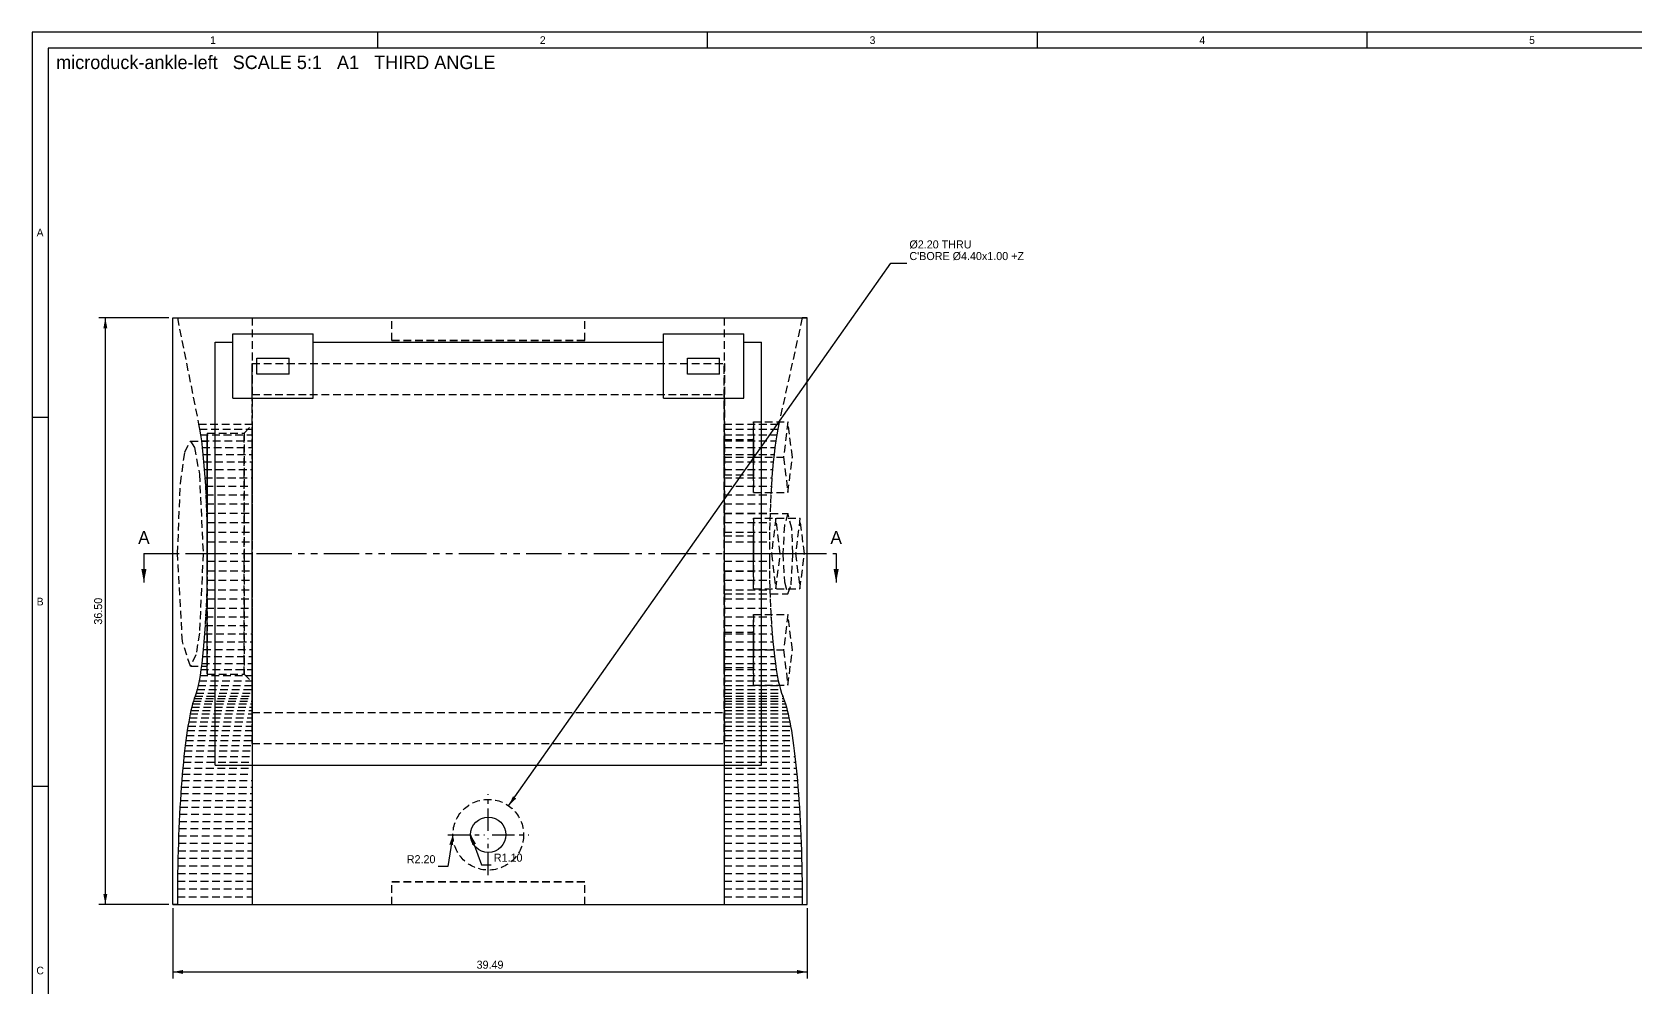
# Model space of a CAD drawing. Header units: millimetres. Extents: x 5 to 848, y 5 to 589.
# Drawn here: x 5 to 504.1, y 291.6 to 589 of the extents above; entities that cross this region are included whole.
import ezdxf
from ezdxf.enums import TextEntityAlignment as Align

# ---------------------------------------------------------------- set-up
doc = ezdxf.new("R2010")
doc.units = ezdxf.units.MM
for name, pattern in [('CENTER', [11.2, 7, -1.4, 1.4, -1.4]), ('HIDDEN', [3.6, 2.4, -1.2]), ('PHANTOM', [21, 11, -2, 2, -2, 2, -2])]:
    doc.linetypes.add(name, pattern=pattern)
for name, color, linetype in [('CENTER', 4, 'CENTER'), ('CUT', 1, 'PHANTOM'), ('CUTTHIN', 1, 'PHANTOM'), ('DIM', 3, 'CONTINUOUS'), ('FRAME', 7, 'CONTINUOUS'), ('HIDDEN', 8, 'HIDDEN'), ('TEXT', 3, 'CONTINUOUS'), ('TITLE', 7, 'CONTINUOUS'), ('VISIBLE', 7, 'CONTINUOUS')]:
    doc.layers.add(name, color=color, linetype=linetype)

msp = doc.modelspace()

# ---------------------------------------------------------------- linework, layer by layer
at = {"layer": 'CENTER'}
for p, q in [((146.98, 340.4575), (146.98, 351.8575)), ((134.38, 339.2575), (145.78, 339.2575)), ((146.98, 326.6575), (146.98, 338.0575)), ((148.18, 339.2575), (159.58, 339.2575))]:
    msp.add_line(p, q, dxfattribs=at)
at = {"layer": 'CUT'}
for p, q in [((39.8, 426.7475), (53.8, 426.7475)), ((39.8, 426.7475), (39.8, 417.7475)), ((241.25, 426.7475), (255.25, 426.7475)), ((255.25, 426.7475), (255.25, 417.7475))]:
    msp.add_line(p, q, dxfattribs=at)
for points in [[(39.8, 417.7475), (40.598, 421.9475), (39.002, 421.9475)], [(255.25, 417.7475), (256.048, 421.9475), (254.452, 421.9475)]]:
    msp.add_solid(points, dxfattribs=at)
at = {"layer": 'CUTTHIN'}
msp.add_line((53.8, 426.7475), (241.25, 426.7475), dxfattribs=at)
at = {"layer": 'DIM'}
for p, q in [((153.315431, 348.249847), (272.25, 517.0625)), ((272.25, 517.0625), (277.25, 517.0625)), ((47.6, 500.0625), (25.8, 500.0625)), ((27.8, 317.5625), (27.8, 500.0625)), ((135.98, 339.2575), (134.342565, 329.39247)), ((141.48, 339.2575), (144.905601, 329.862541)), ((144.905601, 329.862541), (147.905601, 329.862541)), ((134.342565, 329.39247), (131.342565, 329.39247)), ((47.6, 317.5625), (25.8, 317.5625)), ((48.8, 316.3625), (48.8, 294.5625)), ((246.25, 316.3625), (246.25, 294.5625)), ((48.8, 296.5625), (246.25, 296.5625))]:
    msp.add_line(p, q, dxfattribs=at)
for points in [[(27.8, 500.0625), (27.192, 496.8625), (28.408, 496.8625)], [(153.315431, 348.249847), (155.655497, 350.515626), (154.661434, 351.21598)], [(135.98, 339.2575), (134.856227, 336.200247), (136.055815, 336.001135)], [(141.48, 339.2575), (142.004979, 336.042837), (143.147406, 336.45939)], [(27.8, 317.5625), (28.408, 320.7625), (27.192, 320.7625)], [(48.8, 296.5625), (52, 295.9545), (52, 297.1705)], [(246.25, 296.5625), (243.05, 297.1705), (243.05, 295.9545)]]:
    msp.add_solid(points, dxfattribs=at)
at = {"layer": 'FRAME'}
for p, q in [((831, 584), (10, 584)), ((10, 584), (10, 10))]:
    msp.add_line(p, q, dxfattribs=at)
at = {"layer": 'HIDDEN'}
for p, q in [((48.8, 500.0625), (50.218779, 500.0625)), ((50.218779, 500.0625), (56.846062, 466.990478)), ((50.218779, 500.0625), (73.53, 500.0625)), ((73.53, 500.0625), (116.98, 500.0625)), ((73.53, 500.0625), (73.53, 485.8575)), ((73.53, 500.0625), (73.53, 466.990478)), ((116.98, 493.0625), (116.98, 500.0625)), ((116.98, 493.0625), (116.98, 500.0625)), ((116.98, 500.0625), (176.98, 500.0625)), ((176.98, 493.0625), (176.98, 500.0625)), ((176.98, 500.0625), (220.43, 500.0625)), ((176.98, 493.0625), (176.98, 500.0625)), ((220.43, 500.0625), (220.43, 485.8575)), ((220.43, 500.0625), (220.43, 466.990478)), ((220.43, 500.0625), (244.686421, 500.0625)), ((244.686421, 500.0625), (237.382757, 466.990478)), ((246.25, 500.0625), (244.686421, 500.0625)), ((67.48, 492.543556), (67.48, 495.0625)), ((92.48, 492.543556), (92.48, 495.0625)), ((201.48, 492.543556), (201.48, 495.0625)), ((226.48, 492.543556), (226.48, 495.0625)), ((67.48, 475.0625), (67.48, 492.543556)), ((92.48, 475.0625), (92.48, 492.543556)), ((176.98, 493.0625), (116.98, 493.0625)), ((116.98, 493.0625), (176.98, 493.0625)), ((201.48, 475.0625), (201.48, 492.543556)), ((226.48, 475.0625), (226.48, 492.543556)), ((73.48, 485.8575), (73.53, 485.8575)), ((73.48, 476.2225), (73.48, 485.8575)), ((73.48, 485.8575), (73.53, 485.8575)), ((73.48, 485.8575), (73.48, 452.438487)), ((73.53, 485.8575), (220.43, 485.8575)), ((73.53, 452.514649), (73.53, 485.8575)), ((220.43, 432.215221), (220.43, 485.8575)), ((220.43, 485.8575), (220.48, 485.8575)), ((220.43, 485.8575), (220.48, 485.8575)), ((220.48, 476.2225), (220.48, 485.8575)), ((220.48, 485.8575), (220.48, 432.215221)), ((73.48, 476.2225), (220.48, 476.2225)), ((73.48, 377.2725), (73.48, 476.2225)), ((220.48, 377.2725), (220.48, 476.2225)), ((56.846062, 466.990478), (57.137524, 465.423569)), ((56.846062, 466.990478), (73.53, 466.990478)), ((57.137524, 465.423569), (57.416808, 463.693041)), ((57.137524, 465.423569), (73.53, 465.423569)), ((59.48, 389.2475), (59.48, 464.2475)), ((59.48, 464.2475), (59.48, 426.7475)), ((59.48, 464.2475), (70.98, 464.2475)), ((70.98, 464.2475), (73.53, 466.7475)), ((70.98, 389.2475), (70.98, 464.2475)), ((70.98, 464.2475), (70.98, 426.7475)), ((73.53, 466.990478), (73.53, 465.423569)), ((73.53, 452.514649), (73.53, 466.7475)), ((73.53, 466.7475), (73.53, 426.7475)), ((73.53, 465.423569), (73.53, 463.693041)), ((220.43, 466.990478), (220.43, 465.423569)), ((220.43, 466.990478), (237.382757, 466.990478)), ((220.43, 465.423569), (220.43, 463.693041)), ((220.43, 465.423569), (237.061549, 465.423569)), ((229.48, 445.7475), (229.48, 467.7475)), ((229.48, 467.7475), (229.48, 456.7475)), ((229.48, 467.7475), (240.233972, 467.7475)), ((237.061549, 465.423569), (236.753762, 463.693041)), ((237.382757, 466.990478), (237.061549, 465.423569)), ((240.233972, 467.7475), (238.858022, 456.7475)), ((241.609922, 456.7475), (240.233972, 467.7475)), ((52.535255, 458.28141), (54.258894, 461.7475)), ((54.258894, 461.7475), (55.570954, 459.783417)), ((54.258894, 461.7475), (59.48, 461.7475)), ((55.570954, 459.783417), (57.067933, 451.496237)), ((57.416808, 463.693041), (57.682732, 461.806215)), ((57.416808, 463.693041), (73.53, 463.693041)), ((57.682732, 461.806215), (57.934172, 459.771074)), ((57.682732, 461.806215), (73.53, 461.806215)), ((57.934172, 459.771074), (58.170063, 457.596227)), ((57.934172, 459.771074), (73.53, 459.771074)), ((59.48, 391.7475), (59.48, 461.7475)), ((59.48, 461.7475), (59.48, 426.7475)), ((73.53, 463.693041), (73.53, 461.806215)), ((73.53, 461.806215), (73.53, 459.771074)), ((73.53, 459.771074), (73.53, 457.596227)), ((220.43, 463.693041), (220.43, 461.806215)), ((220.43, 463.693041), (236.753762, 463.693041)), ((220.43, 451.2475), (220.43, 462.2475)), ((220.43, 462.2475), (220.43, 456.7475)), ((220.43, 462.2475), (229.48, 462.2475)), ((220.43, 461.806215), (220.43, 459.771074)), ((220.43, 461.806215), (236.460697, 461.806215)), ((220.43, 459.771074), (220.43, 457.596227)), ((220.43, 459.771074), (236.183596, 459.771074)), ((229.48, 451.2475), (229.48, 462.2475)), ((229.48, 462.2475), (229.48, 456.7475)), ((236.183596, 459.771074), (235.923629, 457.596227)), ((236.460697, 461.806215), (236.183596, 459.771074)), ((236.753762, 463.693041), (236.460697, 461.806215)), ((51.153005, 448.569643), (52.535255, 458.28141)), ((58.170063, 457.596227), (58.389408, 455.290875)), ((58.170063, 457.596227), (73.53, 457.596227)), ((58.389408, 455.290875), (58.59128, 452.864771)), ((58.389408, 455.290875), (73.53, 455.290875)), ((73.53, 457.596227), (73.53, 455.290875)), ((73.53, 455.290875), (73.53, 452.864771)), ((220.43, 457.596227), (220.43, 455.290875)), ((220.43, 457.596227), (235.923629, 457.596227)), ((220.43, 456.7475), (220.43, 451.2475)), ((220.43, 456.7475), (229.48, 456.7475)), ((220.43, 455.290875), (220.43, 452.864771)), ((220.43, 455.290875), (235.681897, 455.290875)), ((229.48, 456.7475), (229.48, 445.7475)), ((229.48, 456.7475), (229.48, 451.2475)), ((229.48, 456.7475), (238.858022, 456.7475)), ((235.681897, 455.290875), (235.459423, 452.864771)), ((235.923629, 457.596227), (235.681897, 455.290875)), ((238.858022, 456.7475), (240.233972, 445.7475)), ((240.233972, 445.7475), (241.609922, 456.7475)), ((57.067933, 451.496237), (58.231475, 426.7475)), ((58.59128, 452.864771), (58.774823, 450.328178)), ((58.59128, 452.864771), (73.53, 452.864771)), ((58.774823, 450.328178), (58.939261, 447.691827)), ((58.774823, 450.328178), (73.53, 450.328178)), ((73.53, 452.514649), (73.48, 452.438487)), ((73.48, 401.056513), (73.48, 452.438487)), ((73.53, 452.864771), (73.53, 450.328178)), ((73.53, 450.328178), (73.53, 447.691827)), ((220.43, 452.864771), (220.43, 450.328178)), ((220.43, 452.864771), (235.459423, 452.864771)), ((220.43, 451.2475), (229.48, 451.2475)), ((220.43, 450.328178), (220.43, 447.691827)), ((220.43, 450.328178), (235.257148, 450.328178)), ((235.257148, 450.328178), (235.075927, 447.691827)), ((235.459423, 452.864771), (235.257148, 450.328178)), ((50.286313, 426.7475), (51.153005, 448.569643)), ((58.939261, 447.691827), (59.0839, 444.966871)), ((58.939261, 447.691827), (73.53, 447.691827)), ((59.0839, 444.966871), (59.208126, 442.164839)), ((59.0839, 444.966871), (73.53, 444.966871)), ((73.53, 447.691827), (73.53, 444.966871)), ((73.53, 444.966871), (73.53, 442.164839)), ((220.43, 447.691827), (220.43, 444.966871)), ((220.43, 447.691827), (235.075927, 447.691827)), ((220.43, 444.966871), (220.43, 442.164839)), ((220.43, 444.966871), (234.916526, 444.966871)), ((229.48, 445.7475), (240.233972, 445.7475)), ((234.916526, 444.966871), (234.779622, 442.164839)), ((235.075927, 447.691827), (234.916526, 444.966871)), ((59.208126, 442.164839), (59.311414, 439.297584)), ((59.208126, 442.164839), (73.53, 442.164839)), ((59.311414, 439.297584), (59.393328, 436.377236)), ((59.311414, 439.297584), (73.53, 439.297584)), ((73.53, 442.164839), (73.53, 439.297584)), ((73.53, 439.297584), (73.53, 436.377236)), ((220.43, 442.164839), (220.43, 439.297584)), ((220.43, 442.164839), (234.779622, 442.164839)), ((220.43, 439.297584), (220.43, 436.377236)), ((220.43, 439.297584), (234.665792, 439.297584)), ((234.665792, 439.297584), (234.575518, 436.377236)), ((234.779622, 442.164839), (234.665792, 439.297584)), ((59.393328, 436.377236), (59.453521, 433.416149)), ((59.393328, 436.377236), (73.53, 436.377236)), ((73.53, 436.377236), (73.53, 433.416149)), ((220.43, 414.2475), (220.43, 439.2475)), ((220.43, 439.2475), (220.43, 426.7475)), ((220.43, 439.2475), (240.233972, 439.2475)), ((220.43, 436.377236), (220.43, 433.416149)), ((220.43, 436.377236), (234.575518, 436.377236)), ((229.48, 415.7475), (229.48, 437.7475)), ((229.48, 437.7475), (229.48, 426.7475)), ((229.48, 415.7475), (229.48, 437.7475)), ((229.48, 437.7475), (229.48, 426.7475)), ((229.48, 437.7475), (243.986562, 437.7475)), ((229.48, 437.7475), (236.481381, 437.7475)), ((234.575518, 436.377236), (234.509182, 433.416149)), ((236.481382, 437.7475), (235.105432, 426.7475)), ((237.857331, 426.7475), (236.481382, 437.7475)), ((239.128354, 435.586335), (238.670393, 426.7475)), ((240.233972, 439.2475), (239.128354, 435.586335)), ((241.456428, 434.541123), (240.233972, 439.2475)), ((241.797551, 426.7475), (241.456428, 434.541123)), ((243.986563, 437.7475), (242.610613, 426.7475)), ((245.362512, 426.7475), (243.986563, 437.7475)), ((59.453521, 433.416149), (59.48, 430.426851)), ((59.453521, 433.416149), (73.53, 433.416149)), ((59.48, 430.426851), (59.48, 424.41427)), ((59.48, 430.426851), (73.53, 430.426851)), ((73.53, 433.416149), (73.53, 430.426851)), ((73.53, 430.426851), (73.53, 424.41427)), ((220.43, 433.416149), (220.43, 430.426851)), ((220.43, 433.416149), (234.509182, 433.416149)), ((220.43, 432.215221), (220.43, 432.2475)), ((220.43, 432.2475), (220.43, 426.7475)), ((220.43, 421.2475), (220.43, 432.2475)), ((220.43, 432.2475), (220.43, 426.7475)), ((220.43, 432.2475), (229.48, 432.2475)), ((220.43, 432.2475), (229.48, 432.2475)), ((220.43, 432.215221), (220.48, 432.215221)), ((220.43, 430.426851), (220.43, 424.41427)), ((220.43, 430.426851), (234.48, 430.426851)), ((220.48, 421.279779), (220.48, 432.215221)), ((229.48, 421.2475), (229.48, 432.2475)), ((229.48, 432.2475), (229.48, 426.7475)), ((229.48, 421.2475), (229.48, 432.2475)), ((229.48, 432.2475), (229.48, 426.7475)), ((234.509182, 433.416149), (234.48, 430.426851)), ((234.48, 430.426851), (234.48, 424.41427)), ((51.78203, 399.383398), (50.286313, 426.7475)), ((58.231475, 426.7475), (57.067933, 401.998763)), ((58.231475, 426.7475), (59.48, 426.7475)), ((59.48, 424.41427), (59.473386, 421.416423)), ((59.48, 426.7475), (59.48, 391.7475)), ((59.48, 426.7475), (59.48, 389.2475)), ((59.48, 426.7475), (70.98, 426.7475)), ((59.48, 424.41427), (73.53, 424.41427)), ((70.98, 426.7475), (70.98, 389.2475)), ((70.98, 426.7475), (73.53, 426.7475)), ((73.53, 426.7475), (73.53, 386.7475)), ((73.53, 424.41427), (73.53, 421.416423)), ((220.43, 426.7475), (220.43, 421.2475)), ((220.43, 426.7475), (220.43, 414.2475)), ((220.43, 426.7475), (220.43, 421.2475)), ((220.43, 426.7475), (238.670393, 426.7475)), ((220.43, 426.7475), (229.48, 426.7475)), ((220.43, 426.7475), (229.48, 426.7475)), ((220.43, 424.41427), (220.43, 421.416423)), ((220.43, 424.41427), (234.48, 424.41427)), ((229.48, 426.7475), (229.48, 415.7475)), ((229.48, 426.7475), (229.48, 415.7475)), ((229.48, 426.7475), (229.48, 421.2475)), ((229.48, 426.7475), (229.48, 421.2475)), ((229.48, 426.7475), (242.610613, 426.7475)), ((229.48, 426.7475), (235.105432, 426.7475)), ((234.48, 424.41427), (234.487289, 421.416423)), ((235.105432, 426.7475), (236.481382, 415.7475)), ((236.481382, 415.7475), (237.857331, 426.7475)), ((238.670393, 426.7475), (239.128354, 417.908665)), ((241.208848, 416.974606), (241.797551, 426.7475)), ((242.610613, 426.7475), (243.986563, 415.7475)), ((243.986563, 415.7475), (245.362512, 426.7475)), ((59.473386, 421.416423), (59.42302, 418.44113)), ((59.473386, 421.416423), (73.53, 421.416423)), ((73.53, 421.416423), (73.53, 418.44113)), ((220.43, 421.416423), (220.43, 418.44113)), ((220.43, 421.416423), (234.487289, 421.416423)), ((220.43, 421.2475), (220.43, 421.279779)), ((220.43, 367.6375), (220.43, 421.279779)), ((220.43, 421.279779), (220.48, 421.279779)), ((220.43, 421.2475), (229.48, 421.2475)), ((220.43, 421.2475), (229.48, 421.2475)), ((220.48, 421.279779), (220.48, 367.6375)), ((234.487289, 421.416423), (234.542795, 418.44113)), ((59.350808, 415.500976), (59.257055, 412.608401)), ((59.42302, 418.44113), (59.350808, 415.500976)), ((59.350808, 415.500976), (73.53, 415.500976)), ((59.42302, 418.44113), (73.53, 418.44113)), ((73.53, 418.44113), (73.53, 415.500976)), ((73.53, 415.500976), (73.53, 412.608401)), ((220.43, 418.44113), (220.43, 415.500976)), ((220.43, 418.44113), (234.542795, 418.44113)), ((220.43, 415.500976), (220.43, 412.608401)), ((220.43, 415.500976), (234.622377, 415.500976)), ((229.48, 415.7475), (243.986563, 415.7475)), ((229.48, 415.7475), (236.481382, 415.7475)), ((234.542795, 418.44113), (234.622377, 415.500976)), ((234.622377, 415.500976), (234.725699, 412.608401)), ((239.128354, 417.908665), (240.233972, 414.2475)), ((240.233972, 414.2475), (241.208848, 416.974606)), ((59.142156, 409.775641), (59.0066, 407.014681)), ((59.257055, 412.608401), (59.142156, 409.775641)), ((59.142156, 409.775641), (73.53, 409.775641)), ((59.257055, 412.608401), (73.53, 412.608401)), ((73.53, 412.608401), (73.53, 409.775641)), ((73.53, 409.775641), (73.53, 407.014681)), ((220.43, 414.2475), (240.233972, 414.2475)), ((220.43, 412.608401), (220.43, 409.775641)), ((220.43, 412.608401), (234.725699, 412.608401)), ((220.43, 409.775641), (220.43, 407.014681)), ((220.43, 409.775641), (234.852324, 409.775641)), ((234.725699, 412.608401), (234.852324, 409.775641)), ((234.852324, 409.775641), (235.001716, 407.014681)), ((58.850958, 404.3372), (58.675889, 401.754525)), ((59.0066, 407.014681), (58.850958, 404.3372)), ((58.850958, 404.3372), (73.53, 404.3372)), ((59.0066, 407.014681), (73.53, 407.014681)), ((73.53, 407.014681), (73.53, 404.3372)), ((73.53, 404.3372), (73.53, 401.754525)), ((220.43, 407.014681), (220.43, 404.3372)), ((220.43, 407.014681), (235.001716, 407.014681)), ((220.43, 404.3372), (220.43, 401.754525)), ((220.43, 404.3372), (235.173242, 404.3372)), ((229.48, 385.7475), (229.48, 407.7475)), ((229.48, 407.7475), (229.48, 396.7475)), ((229.48, 407.7475), (240.233972, 407.7475)), ((235.001716, 407.014681), (235.173242, 404.3372)), ((235.173242, 404.3372), (235.366178, 401.754525)), ((240.233972, 407.7475), (238.858022, 396.7475)), ((241.609922, 396.7475), (240.233972, 407.7475)), ((54.258894, 391.7475), (51.78203, 399.383398)), ((57.067933, 401.998763), (55.982532, 395.21359)), ((58.675889, 401.754525), (58.482135, 399.277583)), ((58.675889, 401.754525), (73.53, 401.754525)), ((73.48, 401.056513), (73.48, 367.6375)), ((73.48, 401.056513), (73.53, 400.980351)), ((73.53, 401.754525), (73.53, 399.277583)), ((73.53, 386.7475), (73.53, 400.980351)), ((73.53, 367.6375), (73.53, 400.980351)), ((220.43, 391.2475), (220.43, 402.2475)), ((220.43, 402.2475), (220.43, 396.7475)), ((220.43, 402.2475), (229.48, 402.2475)), ((220.43, 401.754525), (220.43, 399.277583)), ((220.43, 401.754525), (235.366178, 401.754525)), ((229.48, 391.2475), (229.48, 402.2475)), ((229.48, 402.2475), (229.48, 396.7475)), ((235.366178, 401.754525), (235.579707, 399.277583)), ((55.982532, 395.21359), (54.258894, 391.7475)), ((58.041922, 394.682318), (57.797326, 392.583437)), ((58.270514, 396.916851), (58.041922, 394.682318)), ((58.041922, 394.682318), (73.53, 394.682318)), ((58.482135, 399.277583), (58.270514, 396.916851)), ((58.270514, 396.916851), (73.53, 396.916851)), ((58.482135, 399.277583), (73.53, 399.277583)), ((73.53, 399.277583), (73.53, 396.916851)), ((73.53, 396.916851), (73.53, 394.682318)), ((73.53, 394.682318), (73.53, 392.583437)), ((220.43, 399.277583), (220.43, 396.916851)), ((220.43, 399.277583), (235.579707, 399.277583)), ((220.43, 396.916851), (220.43, 394.682318)), ((220.43, 396.916851), (235.812926, 396.916851)), ((220.43, 396.7475), (220.43, 391.2475)), ((220.43, 396.7475), (229.48, 396.7475)), ((220.43, 394.682318), (220.43, 392.583437)), ((220.43, 394.682318), (236.064848, 394.682318)), ((229.48, 396.7475), (229.48, 385.7475)), ((229.48, 396.7475), (229.48, 391.2475)), ((229.48, 396.7475), (238.858022, 396.7475)), ((235.579707, 399.277583), (235.812926, 396.916851)), ((235.812926, 396.916851), (236.064848, 394.682318)), ((236.064848, 394.682318), (236.334408, 392.583437)), ((238.858022, 396.7475), (240.233972, 385.7475)), ((240.233972, 385.7475), (241.609922, 396.7475)), ((54.258894, 391.7475), (59.48, 391.7475)), ((57.53776, 390.629086), (57.264324, 388.827533)), ((57.797326, 392.583437), (57.53776, 390.629086)), ((57.53776, 390.629086), (73.53, 390.629086)), ((57.797326, 392.583437), (73.53, 392.583437)), ((73.53, 392.583437), (73.53, 390.629086)), ((73.53, 390.629086), (73.53, 388.827533)), ((220.43, 392.583437), (220.43, 390.629086)), ((220.43, 392.583437), (236.334408, 392.583437)), ((220.43, 391.2475), (229.48, 391.2475)), ((220.43, 390.629086), (220.43, 388.827533)), ((220.43, 390.629086), (236.620464, 390.629086)), ((236.334408, 392.583437), (236.620464, 390.629086)), ((236.620464, 390.629086), (236.921808, 388.827533)), ((56.372619, 384.412458), (56.055777, 383.291383)), ((56.680518, 385.71263), (56.372619, 384.412458)), ((56.372619, 384.412458), (73.53, 384.412458)), ((56.978173, 387.1864), (56.680518, 385.71263)), ((56.680518, 385.71263), (73.53, 385.71263)), ((57.264324, 388.827533), (56.978173, 387.1864)), ((56.978173, 387.1864), (73.53, 387.1864)), ((57.264324, 388.827533), (73.53, 388.827533)), ((59.48, 389.2475), (70.98, 389.2475)), ((70.98, 389.2475), (73.53, 386.7475)), ((73.53, 388.827533), (73.53, 387.1864)), ((73.53, 387.1864), (73.53, 385.71263)), ((73.53, 385.71263), (73.53, 384.412458)), ((73.53, 384.412458), (73.53, 383.291383)), ((220.43, 388.827533), (220.43, 387.1864)), ((220.43, 388.827533), (236.921808, 388.827533)), ((220.43, 387.1864), (220.43, 385.71263)), ((220.43, 387.1864), (237.237163, 387.1864)), ((220.43, 385.71263), (220.43, 384.412458)), ((220.43, 385.71263), (237.565197, 385.71263)), ((220.43, 384.412458), (220.43, 383.291383)), ((220.43, 384.412458), (237.904521, 384.412458)), ((229.48, 385.7475), (240.233972, 385.7475)), ((236.921808, 388.827533), (237.237163, 387.1864)), ((237.237163, 387.1864), (237.565197, 385.71263)), ((237.565197, 385.71263), (237.904521, 384.412458)), ((237.904521, 384.412458), (238.253699, 383.291383)), ((54.956777, 379.956226), (54.705623, 378.996111)), ((55.211665, 380.83667), (54.956777, 379.956226)), ((54.956777, 379.956226), (73.53, 379.956226)), ((55.46996, 381.636318), (55.211665, 380.83667)), ((55.211665, 380.83667), (73.53, 380.83667)), ((55.731334, 382.354149), (55.46996, 381.636318)), ((55.46996, 381.636318), (73.53, 381.636318)), ((56.055777, 383.291383), (55.731334, 382.354149)), ((55.731334, 382.354149), (73.53, 382.354149)), ((56.055777, 383.291383), (73.53, 383.291383)), ((73.53, 383.291383), (73.53, 382.354149)), ((73.53, 382.354149), (73.53, 381.636318)), ((73.53, 381.636318), (73.53, 380.83667)), ((73.53, 380.83667), (73.53, 379.956226)), ((73.53, 379.956226), (73.53, 378.996111)), ((220.43, 383.291383), (220.43, 382.354149)), ((220.43, 383.291383), (238.253699, 383.291383)), ((220.43, 382.354149), (220.43, 381.636318)), ((220.43, 382.354149), (238.611255, 382.354149)), ((220.43, 381.636318), (220.43, 380.83667)), ((220.43, 381.636318), (238.899304, 381.636318)), ((220.43, 380.83667), (220.43, 379.956226)), ((220.43, 380.83667), (239.183961, 380.83667)), ((220.43, 379.956226), (220.43, 378.996111)), ((220.43, 379.956226), (239.464863, 379.956226)), ((238.253699, 383.291383), (238.611255, 382.354149)), ((238.611255, 382.354149), (238.899304, 381.636318)), ((238.899304, 381.636318), (239.183961, 380.83667)), ((239.183961, 380.83667), (239.464863, 379.956226)), ((239.464863, 379.956226), (239.74165, 378.996111)), ((53.74467, 374.38495), (53.516882, 373.046845)), ((53.977738, 375.650497), (53.74467, 374.38495)), ((53.74467, 374.38495), (73.53, 374.38495)), ((54.215791, 376.841871), (53.977738, 375.650497)), ((53.977738, 375.650497), (73.53, 375.650497)), ((54.458522, 377.957551), (54.215791, 376.841871)), ((54.215791, 376.841871), (73.53, 376.841871)), ((54.705623, 378.996111), (54.458522, 377.957551)), ((54.458522, 377.957551), (73.53, 377.957551)), ((54.705623, 378.996111), (73.53, 378.996111)), ((73.48, 377.2725), (220.48, 377.2725)), ((73.48, 367.6375), (73.48, 377.2725)), ((73.53, 378.996111), (73.53, 377.957551)), ((73.53, 377.957551), (73.53, 376.841871)), ((73.53, 376.841871), (73.53, 375.650497)), ((73.53, 375.650497), (73.53, 374.38495)), ((73.53, 374.38495), (73.53, 373.046845)), ((220.43, 378.996111), (220.43, 377.957551)), ((220.43, 378.996111), (239.74165, 378.996111)), ((220.43, 377.957551), (220.43, 376.841871)), ((220.43, 377.957551), (240.01397, 377.957551)), ((220.43, 376.841871), (220.43, 375.650497)), ((220.43, 376.841871), (240.281474, 376.841871)), ((220.43, 375.650497), (220.43, 374.38495)), ((220.43, 375.650497), (240.543822, 375.650497)), ((220.43, 374.38495), (220.43, 373.046845)), ((220.43, 374.38495), (240.800678, 374.38495)), ((220.48, 367.6375), (220.48, 377.2725)), ((239.74165, 378.996111), (240.01397, 377.957551)), ((240.01397, 377.957551), (240.281474, 376.841871)), ((240.281474, 376.841871), (240.543822, 375.650497)), ((240.543822, 375.650497), (240.800678, 374.38495)), ((240.800678, 374.38495), (241.051714, 373.046845)), ((53.078305, 370.159889), (52.868076, 368.614724)), ((53.294666, 371.637892), (53.078305, 370.159889)), ((53.078305, 370.159889), (73.53, 370.159889)), ((53.516882, 373.046845), (53.294666, 371.637892)), ((53.294666, 371.637892), (73.53, 371.637892)), ((53.516882, 373.046845), (73.53, 373.046845)), ((73.53, 373.046845), (73.53, 371.637892)), ((73.53, 371.637892), (73.53, 370.159889)), ((73.53, 370.159889), (73.53, 368.614724)), ((220.43, 373.046845), (220.43, 371.637892)), ((220.43, 373.046845), (241.051714, 373.046845)), ((220.43, 371.637892), (220.43, 370.159889)), ((220.43, 371.637892), (241.296609, 371.637892)), ((220.43, 370.159889), (220.43, 368.614724)), ((220.43, 370.159889), (241.535051, 370.159889)), ((241.051714, 373.046845), (241.296609, 371.637892)), ((241.296609, 371.637892), (241.535051, 370.159889)), ((241.535051, 370.159889), (241.766736, 368.614724)), ((52.46708, 365.330882), (52.276824, 363.596399)), ((52.664248, 367.00437), (52.46708, 365.330882)), ((52.46708, 365.330882), (73.53, 365.330882)), ((52.868076, 368.614724), (52.664248, 367.00437)), ((52.664248, 367.00437), (73.53, 367.00437)), ((52.868076, 368.614724), (73.53, 368.614724)), ((73.48, 367.6375), (73.53, 367.6375)), ((73.48, 367.6375), (73.53, 367.6375)), ((73.53, 368.614724), (73.53, 367.00437)), ((73.53, 367.6375), (220.43, 367.6375)), ((73.53, 367.6375), (73.53, 317.5625)), ((73.53, 367.00437), (73.53, 365.330882)), ((73.53, 365.330882), (73.53, 363.596399)), ((220.43, 368.614724), (220.43, 367.00437)), ((220.43, 368.614724), (241.766736, 368.614724)), ((220.43, 367.6375), (220.43, 317.5625)), ((220.43, 367.6375), (220.48, 367.6375)), ((220.43, 367.6375), (220.48, 367.6375)), ((220.43, 367.00437), (220.43, 365.330882)), ((220.43, 367.00437), (241.991368, 367.00437)), ((220.43, 365.330882), (220.43, 363.596399)), ((220.43, 365.330882), (242.208659, 365.330882)), ((241.766736, 368.614724), (241.991368, 367.00437)), ((241.991368, 367.00437), (242.208659, 365.330882)), ((242.208659, 365.330882), (242.418332, 363.596399)), ((51.918011, 359.953379), (51.749913, 358.049493)), ((52.093723, 361.803135), (51.918011, 359.953379)), ((51.918011, 359.953379), (73.53, 359.953379)), ((52.276824, 363.596399), (52.093723, 361.803135)), ((52.093723, 361.803135), (73.53, 361.803135)), ((52.276824, 363.596399), (73.53, 363.596399)), ((73.53, 363.596399), (73.53, 361.803135)), ((73.53, 361.803135), (73.53, 359.953379)), ((73.53, 359.953379), (73.53, 358.049493)), ((220.43, 363.596399), (220.43, 361.803135)), ((220.43, 363.596399), (242.418332, 363.596399)), ((220.43, 361.803135), (220.43, 359.953379)), ((220.43, 361.803135), (242.62012, 361.803135)), ((220.43, 359.953379), (220.43, 358.049493)), ((220.43, 359.953379), (242.813765, 359.953379)), ((242.418332, 363.596399), (242.62012, 361.803135)), ((242.62012, 361.803135), (242.813765, 359.953379)), ((242.813765, 359.953379), (242.999019, 358.049493)), ((51.589643, 356.09391), (51.437405, 354.089125)), ((51.749913, 358.049493), (51.589643, 356.09391)), ((51.589643, 356.09391), (73.53, 356.09391)), ((51.749913, 358.049493), (73.53, 358.049493)), ((73.53, 358.049493), (73.53, 356.09391)), ((73.53, 356.09391), (73.53, 354.089125)), ((220.43, 358.049493), (220.43, 356.09391)), ((220.43, 358.049493), (242.999019, 358.049493)), ((220.43, 356.09391), (220.43, 354.089125)), ((220.43, 356.09391), (243.175646, 356.09391)), ((242.999019, 358.049493), (243.175646, 356.09391)), ((243.175646, 356.09391), (243.343421, 354.089125)), ((51.157795, 349.942251), (51.03078, 347.805456)), ((51.293395, 352.037699), (51.157795, 349.942251)), ((51.157795, 349.942251), (73.53, 349.942251)), ((51.437405, 354.089125), (51.293395, 352.037699)), ((51.293395, 352.037699), (73.53, 352.037699)), ((51.437405, 354.089125), (73.53, 354.089125)), ((73.53, 354.089125), (73.53, 352.037699)), ((73.53, 352.037699), (73.53, 349.942251)), ((73.53, 349.942251), (73.53, 347.805456)), ((220.43, 354.089125), (220.43, 352.037699)), ((220.43, 354.089125), (243.343421, 354.089125)), ((220.43, 352.037699), (220.43, 349.942251)), ((220.43, 352.037699), (243.502129, 352.037699)), ((220.43, 349.942251), (220.43, 347.805456)), ((220.43, 349.942251), (243.651568, 349.942251)), ((243.343421, 354.089125), (243.502129, 352.037699)), ((243.502129, 352.037699), (243.651568, 349.942251)), ((243.651568, 349.942251), (243.791547, 347.805456)), ((50.912511, 345.630045), (50.803139, 343.418793)), ((51.03078, 347.805456), (50.912511, 345.630045)), ((50.912511, 345.630045), (73.53, 345.630045)), ((51.03078, 347.805456), (73.53, 347.805456)), ((73.53, 347.805456), (73.53, 345.630045)), ((73.53, 345.630045), (73.53, 343.418793)), ((220.43, 347.805456), (220.43, 345.630045)), ((220.43, 347.805456), (243.791547, 347.805456)), ((220.43, 345.630045), (220.43, 343.418793)), ((220.43, 345.630045), (243.921886, 345.630045)), ((243.791547, 347.805456), (243.921886, 345.630045)), ((243.921886, 345.630045), (244.042421, 343.418793)), ((50.702804, 341.174525), (50.611635, 338.900107)), ((50.803139, 343.418793), (50.702804, 341.174525)), ((50.702804, 341.174525), (73.53, 341.174525)), ((50.803139, 343.418793), (73.53, 343.418793)), ((73.53, 343.418793), (73.53, 341.174525)), ((73.53, 341.174525), (73.53, 338.900107)), ((220.43, 343.418793), (220.43, 341.174525)), ((220.43, 343.418793), (244.042421, 343.418793)), ((220.43, 341.174525), (220.43, 338.900107)), ((220.43, 341.174525), (244.152996, 341.174525)), ((244.042421, 343.418793), (244.152996, 341.174525)), ((244.152996, 341.174525), (244.25347, 338.900107)), ((50.529746, 336.598443), (50.457244, 334.272471)), ((50.611635, 338.900107), (50.529746, 336.598443)), ((50.529746, 336.598443), (73.53, 336.598443)), ((50.611635, 338.900107), (73.53, 338.900107)), ((73.53, 338.900107), (73.53, 336.598443)), ((73.53, 336.598443), (73.53, 334.272471)), ((220.43, 338.900107), (220.43, 336.598443)), ((220.43, 338.900107), (244.25347, 338.900107)), ((220.43, 336.598443), (220.43, 334.272471)), ((220.43, 336.598443), (244.343716, 336.598443)), ((244.25347, 338.900107), (244.343716, 336.598443)), ((244.343716, 336.598443), (244.423618, 334.272471)), ((50.340756, 329.559513), (50.296919, 327.178545)), ((50.394221, 331.925162), (50.340756, 329.559513)), ((50.340756, 329.559513), (73.53, 329.559513)), ((50.457244, 334.272471), (50.394221, 331.925162)), ((50.394221, 331.925162), (73.53, 331.925162)), ((50.457244, 334.272471), (73.53, 334.272471)), ((73.53, 334.272471), (73.53, 331.925162)), ((73.53, 331.925162), (73.53, 329.559513)), ((73.53, 329.559513), (73.53, 327.178545)), ((220.43, 334.272471), (220.43, 331.925162)), ((220.43, 334.272471), (244.423618, 334.272471)), ((220.43, 331.925162), (220.43, 329.559513)), ((220.43, 331.925162), (244.493073, 331.925162)), ((220.43, 329.559513), (220.43, 327.178545)), ((220.43, 329.559513), (244.551994, 329.559513)), ((244.423618, 334.272471), (244.493073, 331.925162)), ((244.493073, 331.925162), (244.551994, 329.559513)), ((244.551994, 329.559513), (244.600305, 327.178545)), ((50.262766, 324.785299), (50.238339, 322.382829)), ((50.296919, 327.178545), (50.262766, 324.785299)), ((50.262766, 324.785299), (73.53, 324.785299)), ((50.296919, 327.178545), (73.53, 327.178545)), ((73.53, 327.178545), (73.53, 324.785299)), ((73.53, 324.785299), (73.53, 322.382829)), ((116.98, 317.5625), (116.98, 324.5625)), ((176.98, 324.5625), (116.98, 324.5625)), ((116.98, 317.5625), (116.98, 324.5625)), ((116.98, 324.5625), (176.98, 324.5625)), ((176.98, 317.5625), (176.98, 324.5625)), ((176.98, 317.5625), (176.98, 324.5625)), ((220.43, 327.178545), (220.43, 324.785299)), ((220.43, 327.178545), (244.600305, 327.178545)), ((220.43, 324.785299), (220.43, 322.382829)), ((220.43, 324.785299), (244.637945, 324.785299)), ((244.600305, 327.178545), (244.637945, 324.785299)), ((244.637945, 324.785299), (244.664864, 322.382829)), ((50.22367, 319.974204), (50.218779, 317.5625)), ((50.238339, 322.382829), (50.22367, 319.974204)), ((50.22367, 319.974204), (73.53, 319.974204)), ((50.238339, 322.382829), (73.53, 322.382829)), ((73.53, 322.382829), (73.53, 319.974204)), ((73.53, 319.974204), (73.53, 317.5625)), ((220.43, 322.382829), (220.43, 319.974204)), ((220.43, 322.382829), (244.664864, 322.382829)), ((220.43, 319.974204), (220.43, 317.5625)), ((220.43, 319.974204), (244.68103, 319.974204)), ((244.664864, 322.382829), (244.68103, 319.974204)), ((244.68103, 319.974204), (244.686421, 317.5625)), ((50.218779, 317.5625), (48.8, 317.5625)), ((50.218779, 317.5625), (73.53, 317.5625)), ((73.53, 317.5625), (116.98, 317.5625)), ((116.98, 317.5625), (176.98, 317.5625)), ((176.98, 317.5625), (220.43, 317.5625)), ((220.43, 317.5625), (244.686421, 317.5625)), ((244.686421, 317.5625), (246.25, 317.5625))]:
    msp.add_line(p, q, dxfattribs=at)
msp.add_circle((146.98, 339.2575), 11, dxfattribs=at)
msp.add_circle((146.98, 339.2575), 11, dxfattribs=at)
at = {"layer": 'TITLE'}
for p, q in [((836, 589), (5, 589)), ((5, 589), (5, 5)), ((112.625, 584), (112.625, 589)), ((215.25, 584), (215.25, 589)), ((317.875, 584), (317.875, 589)), ((420.5, 584), (420.5, 589)), ((5, 469.2), (10, 469.2)), ((5, 354.4), (10, 354.4))]:
    msp.add_line(p, q, dxfattribs=at)
at = {"layer": 'VISIBLE'}
for p, q in [((48.8, 317.5625), (48.8, 500.0625)), ((48.8, 500.0625), (246.25, 500.0625)), ((246.25, 317.5625), (246.25, 500.0625)), ((67.48, 475.0625), (67.48, 495.0625)), ((67.48, 495.0625), (92.48, 495.0625)), ((92.48, 475.0625), (92.48, 495.0625)), ((201.48, 475.0625), (201.48, 495.0625)), ((201.48, 495.0625), (226.48, 495.0625)), ((226.48, 475.0625), (226.48, 495.0625)), ((61.98, 492.543556), (67.48, 492.543556)), ((61.98, 360.951444), (61.98, 492.543556)), ((92.48, 492.543556), (201.48, 492.543556)), ((226.48, 492.543556), (231.98, 492.543556)), ((231.98, 360.951444), (231.98, 492.543556)), ((74.98, 482.5625), (74.98, 487.5625)), ((74.98, 487.5625), (84.98, 487.5625)), ((84.98, 482.5625), (84.98, 487.5625)), ((208.98, 482.5625), (208.98, 487.5625)), ((208.98, 487.5625), (218.98, 487.5625)), ((218.98, 482.5625), (218.98, 487.5625)), ((84.98, 482.5625), (74.98, 482.5625)), ((218.98, 482.5625), (208.98, 482.5625)), ((67.48, 475.0625), (92.48, 475.0625)), ((201.48, 475.0625), (226.48, 475.0625)), ((61.98, 360.951444), (231.98, 360.951444)), ((48.8, 317.5625), (246.25, 317.5625))]:
    msp.add_line(p, q, dxfattribs=at)
msp.add_circle((146.98, 339.2575), 5.5, dxfattribs=at)

# ---------------------------------------------------------------- texts
at = {"layer": 'TEXT'}
for s, height, p in [('microduck-ankle-left   SCALE 5:1   A1   THIRD ANGLE', 4.2, (12.5, 577.5)), ('Ø2.20 THRU', 2.5, (278.05, 521.6875)), ("C'BORE Ø4.40x1.00 +Z", 2.5, (278.05, 518.0625)), ('R1.10', 2.5, (148.705601, 330.862541))]:
    msp.add_text(s, height=height, dxfattribs=at).set_placement(p)
for p in [(39.8, 431.7475), (255.25, 431.7475)]:
    msp.add_text('A', height=4, dxfattribs=at).set_placement(p, align=Align.MIDDLE_CENTER)
msp.add_text('36.50', height=2.5, rotation=90, dxfattribs=at).set_placement((26.8, 408.8125), align=Align.CENTER)
msp.add_text('R2.20', height=2.5, dxfattribs=at).set_placement((130.542565, 330.39247), align=Align.RIGHT)
msp.add_text('39.49', height=2.5, dxfattribs=at).set_placement((147.525, 297.5625), align=Align.CENTER)
at = {"layer": 'TITLE'}
for s, p in [('1', (61.3125, 586.5)), ('2', (163.9375, 586.5)), ('3', (266.5625, 586.5)), ('4', (369.1875, 586.5)), ('5', (471.8125, 586.5)), ('A', (7.5, 526.6)), ('B', (7.5, 411.8)), ('C', (7.5, 297))]:
    msp.add_text(s, height=2.4, dxfattribs=at).set_placement(p, align=Align.MIDDLE_CENTER)

doc.saveas('drawing.dxf')
